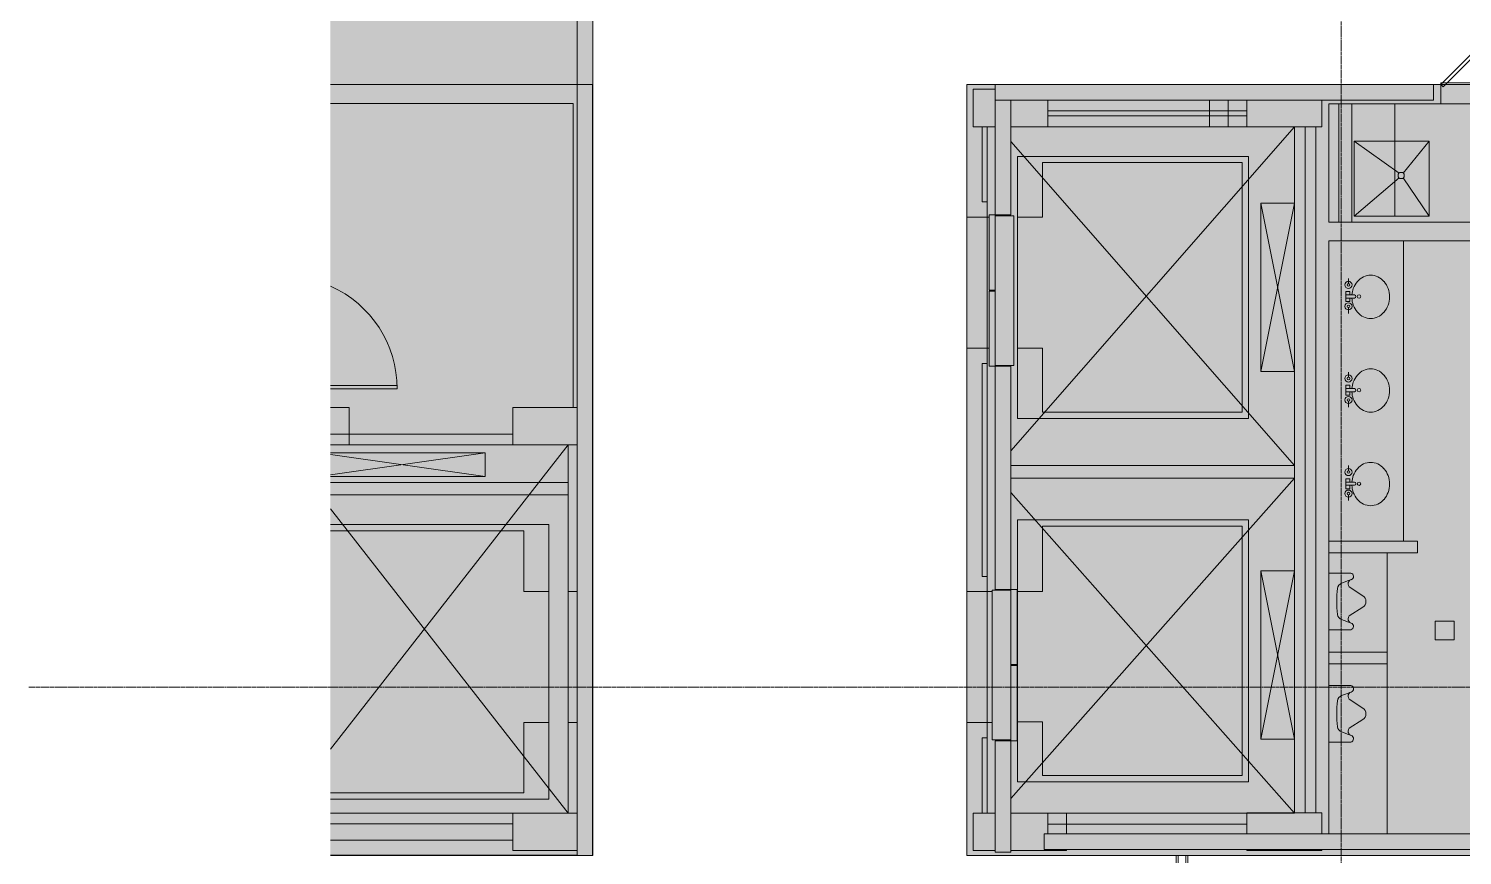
# Model space of a CAD drawing. Header units: inches. Extents: x 920 to 3559, y -583 to 5722.
# Drawn here: x 1847.5 to 2307, y 4786.2 to 5051.2 of the extents above; entities that cross this region are included whole.
import ezdxf

# ---------------------------------------------------------------- set-up
doc = ezdxf.new("R2010")
doc.units = ezdxf.units.IN
doc.header["$MEASUREMENT"] = 0
doc.linetypes.add('Grid Line 1_2_', pattern=[0.875, 0.5, -0.125, 0.125, -0.125])
doc.linetypes.add('IMPORT-HIDDEN2 _3_', pattern=[0])
for name, color, linetype, lineweight in [('1900 Duke Street_2nd Flr_LINKED_dwg', 8, 'Continuous', 9), ('A-DETL-GENF', 92, 'Continuous', 9), ('A-DETL-THIN', 151, 'Continuous', 9), ('A-DOOR', 31, 'Continuous', 13), ('A-WALL', 113, 'Continuous', 13), ('A-WALL-PATT', 111, 'Continuous', 13), ('AD-MILLWORK', 7, 'IMPORT-HIDDEN2 _3_', 9), ('AE-COLUMN', 7, 'Continuous', 9), ('AE-DOORS', 7, 'Continuous', 9), ('AE-ELEV', 7, 'Continuous', 9), ('AE-FIXTURE', 7, 'Continuous', 9), ('AE-MILLWORK', 7, 'Continuous', 9), ('AE-RCP-BULKHEAD', 7, 'Continuous', 9), ('AE-RCP-HEADERS', 7, 'Continuous', 9), ('AE-WALLS-PATT', 7, 'Continuous', 9), ('AE-WALLS-TENANT', 7, 'Continuous', 9), ('AN-FIXTURE', 7, 'Continuous', 9), ('AN-MILLWORK', 7, 'Continuous', 9), ('I-WALL', 2, 'Continuous', 13), ('S-GRID', 1, 'Continuous', 9)]:
    doc.layers.add(name, color=color, linetype=linetype, lineweight=lineweight)
pattern_1 = [(0, (-27928.1796, 0), (30.72, 7.68), [1.267, -21.773, 1.267, -21.773, -122.88]), (0, (-27928.1796, 0), (30.72, 7.68), [-46.08, 1.267, -44.813, 1.267, -21.773, -53.76]), (0, (-27928.1796, 0), (30.72, 7.68), [-115.2, 1.267, -14.093, 1.267, -37.133]), (120, (-27916.6596, 3.84), (-22.0110751, 22.7643004), [1.267, -21.773, 1.267, -21.773, -122.88]), (120, (-27916.6596, 3.84), (-22.0110751, 22.7643004), [-46.08, 1.267, -44.813, 1.267, -21.773, -53.76]), (120, (-27916.6596, 3.84), (-22.0110751, 22.7643004), [-115.2, 1.267, -14.093, 1.267, -37.133]), (240, (-27912.8196, 19.2), (-8.7089249, -30.4443004), [1.267, -21.773, 1.267, -21.773, -122.88]), (240, (-27912.8196, 19.2), (-8.7089249, -30.4443004), [-46.08, 1.267, -44.813, 1.267, -21.773, -53.76]), (240, (-27912.8196, 19.2), (-8.7089249, -30.4443004), [-115.2, 1.267, -14.093, 1.267, -37.133])]

# ---------------------------------------------------------------- blocks, each defined once
blk = doc.blocks.new('1900 Duke Street_2nd Flr_LINKED_dwg_X-CORE$0$DRMX-6424984-FIRST FLOOR CONSTRUCTION')
at = {"layer": 'AE-DOORS', "flags": 128}
blk.add_lwpolyline([(773.85, 557.95), (795.22, 557.95), (795.22, 556.95), (773.85, 556.95)], dxfattribs=at)
blk = doc.blocks.new('1900 Duke Street_2nd Flr_LINKED_dwg_X-CORE$0$U1-6424990-FIRST FLOOR CONSTRUCTION')
at = {"layer": 'AN-FIXTURE'}
for p, q in [((-4.67, 6.6), (-1.82, 10.91)), ((4.67, 6.6), (1.82, 10.91)), ((-6.96, 7.19), (-5.82, 4.12)), ((6.96, 7.19), (5.82, 4.12))]:
    blk.add_line(p, q, dxfattribs=at)
at = {"layer": 'AN-FIXTURE', "flags": 128}
blk.add_lwpolyline([(9.09, 7.1), (9.09, 0), (0, 0), (-9.09, 0), (-9.09, 7.1)], dxfattribs=at)
at = {"layer": 'AN-FIXTURE'}
for centre, radius, start, end in [((-0.16, 10.07), 1.86, 85.1463, 153.1776), ((0.16, 10.07), 1.86, 26.8224, 94.8537), ((-8.01, 6.84), 1.11, 18.3137, 166.2231), ((-5.6, 7.64), 1.44, 198.3137, 231.7665), ((-5.62, 7.61), 1.39, 231.7665, 313.5583), ((5.62, 7.61), 1.39, 226.4417, 308.2335), ((5.6, 7.64), 1.44, 308.2335, 341.6863), ((8.01, 6.84), 1.11, 13.7769, 161.6863), ((-3.94, 4.82), 2, 200.4608, 263.2642), ((0.27, 40.5), 37.93, 263.2642, 269.5895), ((-0.27, 40.5), 37.93, 270.4105, 276.7358), ((3.94, 4.82), 2, 276.7358, 339.5392)]:
    blk.add_arc(centre, radius, start, end, dxfattribs=at)
blk = doc.blocks.new('1900 Duke Street_2nd Flr_LINKED_dwg_P-SINK-RR-6424992-FIRST FLOOR CONSTRUCTION')
at = {"layer": 'AN-FIXTURE'}
for p, q in [((-4.13, 2.33), (-5.81, 2.33)), ((-0.5, 4.24), (-0.5, 1.5)), ((0.5, 4.24), (0.5, 1.5)), ((3.54, 2.33), (5.41, 2.33))]:
    blk.add_line(p, q, dxfattribs=at)
at = {"layer": 'AN-FIXTURE', "flags": 128}
blk.add_lwpolyline([(-0.5, 2.8), (-1.59, 2.8), (-1.59, 1.5), (1.59, 1.5), (1.59, 2.8), (0.5, 2.8)], dxfattribs=at)
at = {"layer": 'AN-FIXTURE'}
for centre, radius in [((0, 5.71), 0.55), ((-3.74, 2.33), 1.14), ((-3.74, 2.33), 0.394), ((3.15, 2.33), 1.14), ((3.15, 2.33), 0.394)]:
    blk.add_circle(centre, radius, dxfattribs=at)
for centre, radius, start, end in [((-0.24, 8.46), 6.97, 109.7946, 130.9878), ((0.1, 7.51), 7.98, 90, 109.7946), ((0.1, 7.51), 7.98, 70.2054, 90), ((0.44, 8.46), 6.97, 49.0122, 70.2054), ((-1.58, 9.45), 5.27, 154.5127, 180), ((-1.58, 9.45), 5.27, 180, 205.4873), ((-0.76, 9.06), 6.17, 130.9878, 154.5127), ((0.97, 9.06), 6.17, 25.4873, 49.0122), ((1.78, 9.45), 5.27, 360, 25.4873), ((1.78, 9.45), 5.27, 334.5127, 0), ((-0.76, 9.84), 6.17, 205.4873, 229.0122), ((-0.24, 10.44), 6.97, 229.0122, 250.2054), ((0, 4.24), 0.5, 360, 180), ((0.44, 10.44), 6.97, 289.7946, 310.9878), ((0.97, 9.84), 6.17, 310.9878, 334.5127), ((0.1, 11.39), 7.98, 250.2054, 265.6641), ((0.17, 11.15), 7.73, 272.4449, 289.9242)]:
    blk.add_arc(centre, radius, start, end, dxfattribs=at)
blk = doc.blocks.new('1900 Duke Street_2nd Flr_LINKED_dwg-5565117-FIRST FLOOR CONSTRUCTION')
at = {"layer": 'AE-COLUMN'}
h = blk.add_hatch(color=256, dxfattribs=at)
h.paths.add_polyline_path([(986.94, 640.95), (986.94, 652.95), (979.81, 652.95), (979.81, 640.95), (984.31, 640.95)], flags=0)
h.paths.add_polyline_path([(991.94, 640.95), (1003.81, 640.95), (1003.81, 649.45), (991.94, 649.45), (991.94, 642.44)], flags=0)
for points in [[(779.84, 538.95), (779.84, 550.95), (773.85, 550.93), (773.85, 538.95)], [(850.06, 538.95), (852.94, 538.95), (852.94, 550.95), (832.31, 550.95), (832.31, 538.95)], [(852.94, 408.95), (852.94, 420.95), (832.31, 420.94), (832.31, 408.95)]]:
    blk.add_hatch(color=256, dxfattribs=at).paths.add_polyline_path(points, flags=0)
h = blk.add_hatch(color=256, dxfattribs=at)
h.paths.add_polyline_path([(1009.81, 408.95), (1009.81, 409.27), (1003.81, 409.27), (1003.81, 408.95)], flags=0)
h.paths.add_polyline_path([(1003.81, 414.27), (1009.81, 414.27), (1009.81, 420.95), (1003.81, 420.95)], flags=0)
h = blk.add_hatch(color=256, dxfattribs=at)
h.paths.add_polyline_path([(1086.46, 408.97), (1091.56, 408.99), (1091.56, 409.27), (1067.56, 409.27), (1067.56, 408.97)], flags=0)
h.paths.add_polyline_path([(1091.56, 414.27), (1091.56, 420.97), (1067.56, 420.94), (1067.56, 414.27), (1091.48, 414.27)], flags=0)
at = {"layer": 'AE-WALLS-PATT'}
for points in [[(852.94, 550.95), (852.94, 654.45), (773.85, 654.44), (773.85, 648.33), (851.69, 648.33), (851.69, 550.95)], [(1101.19, 610.31), (1101.19, 648.31), (1097.06, 648.31), (1097.06, 610.31)], [(1003.81, 640.94), (1055.56, 640.95), (1055.56, 644.44), (1003.81, 644.44), (1003.81, 640.95)], [(1086.31, 420.99), (1086.31, 640.95), (1082.81, 640.95), (1082.81, 420.99)], [(983.01, 491.94), (984.31, 491.94), (984.31, 496.81), (982.69, 496.81), (982.69, 565.06), (984.31, 565.06), (984.31, 569.94), (977.81, 569.94), (977.81, 491.94), (982.69, 491.94)], [(779.85, 538.94), (832.31, 538.95), (832.31, 542.44), (779.84, 542.44), (779.84, 538.94)], [(852.94, 491.94), (852.94, 538.95), (850.06, 538.95), (850.06, 491.94)], [(1082.81, 528.3), (1082.81, 532.3), (991.94, 532.3), (991.94, 528.3)], [(1122.23, 504.31), (1122.23, 508.06), (1093.81, 508.06), (1093.81, 504.31), (1119.61, 504.31)], [(1112.56, 468.77), (1112.56, 472.52), (1093.81, 472.52), (1093.81, 468.77)], [(852.94, 420.95), (852.94, 449.94), (850.06, 449.94), (850.06, 420.95)], [(984.31, 420.95), (986.94, 420.95), (986.94, 444.14), (987.81, 444.14), (987.81, 444.39), (985.94, 444.39), (985.94, 449.94), (984.31, 449.94), (984.31, 444.14)], [(832.31, 417.44), (832.31, 420.94), (773.85, 420.94), (773.85, 417.44)], [(1067.56, 417.42), (1067.56, 420.94), (1009.81, 420.94), (1009.81, 417.42)], [(852.94, 407.39), (852.94, 408.95), (832.31, 408.95), (832.31, 412.27), (773.85, 412.28), (773.85, 407.41), (832.31, 407.4)]]:
    blk.add_hatch(color=256, dxfattribs=at).paths.add_polyline_path(points, flags=0)
h = blk.add_hatch(color=256, dxfattribs=at)
h.paths.add_polyline_path([(1358.81, 407.39), (1466.31, 407.39), (1466.31, 409.27), (1091.56, 409.27), (1091.56, 408.97), (1067.56, 408.99), (1067.56, 409.27), (1009.81, 409.27), (1009.81, 408.95), (991.94, 408.95), (991.94, 408.39), (986.94, 408.39), (986.94, 408.95), (979.81, 408.97), (979.81, 420.95), (982.69, 420.95), (982.69, 445.06), (984.31, 445.06), (984.31, 449.94), (977.81, 449.94), (977.81, 407.39), (1321.69, 407.39)], flags=0)
h.paths.add_polyline_path([(1093.6, 414.27), (1093.81, 414.27), (1093.81, 604.31), (1194.06, 604.31), (1194.06, 637.56), (1213.06, 637.56), (1213.06, 642.44), (1194.06, 642.44), (1194.06, 654.44), (1165.76, 654.44), (1165.76, 648.31), (1189.19, 648.31), (1189.19, 610.31), (1093.81, 610.31), (1093.81, 648.31), (1129.76, 648.31), (1129.76, 654.44), (1127.44, 654.44), (1127.44, 649.45), (1091.56, 649.45), (1091.56, 640.95), (1089.69, 640.95), (1089.69, 420.99), (1091.56, 420.97), (1091.56, 414.27)], flags=0)
h.paths.add_polyline_path([(979.81, 611.94), (984.31, 611.94), (984.31, 616.81), (982.69, 616.81), (982.69, 640.95), (979.81, 640.95), (979.81, 652.95), (986.94, 652.95), (986.94, 654.44), (977.81, 654.44), (977.81, 611.94)], flags=0)
h.paths.add_polyline_path([(1055.56, 646.06), (1055.56, 649.45), (1003.81, 649.45), (1003.81, 646.06)], flags=0)
h = blk.add_hatch(color=256, dxfattribs=at)
h.paths.add_polyline_path([(986.94, 612.64), (986.94, 612.39), (987.81, 612.39), (987.81, 612.64)], flags=0)
h.paths.add_polyline_path([(984.94, 611.94), (984.94, 612.64), (986.94, 612.64), (986.94, 640.95), (984.31, 640.94), (984.31, 611.94)], flags=0)
h = blk.add_hatch(color=256, dxfattribs=at)
h.paths.add_polyline_path([(986.94, 564.14), (987.81, 564.14), (987.81, 564.39), (986.94, 564.39)], flags=0)
h.paths.add_polyline_path([(984.31, 491.94), (985.94, 491.94), (985.94, 492.39), (987.81, 492.39), (987.81, 492.64), (986.94, 492.64), (986.94, 564.14), (984.94, 564.14), (984.94, 569.94), (984.31, 569.94), (984.31, 492.64)], flags=0)
at = {"layer": 'AD-MILLWORK', "linetype": 'Continuous'}
blk.add_line((1117.81, 508.07), (1117.81, 604.31), dxfattribs=at)
at = {"layer": 'AE-COLUMN'}
for p, q in [((986.94, 652.95), (979.81, 652.95)), ((852.94, 550.95), (832.31, 550.95)), ((986.94, 420.95), (979.81, 420.95)), ((991.94, 420.95), (1003.81, 420.95)), ((1003.81, 420.95), (1003.81, 414.27)), ((1067.56, 420.99), (1067.56, 414.27)), ((1067.56, 408.97), (1067.56, 409.27)), ((852.94, 408.95), (832.31, 408.95))]:
    blk.add_line(p, q, dxfattribs=at)
at = {"layer": 'AE-COLUMN', "flags": 128}
for points in [[(979.81, 652.95), (979.81, 640.95), (986.94, 640.95)], [(986.94, 652.95), (979.81, 652.95), (979.81, 640.95), (986.94, 640.95)], [(986.94, 640.95), (979.81, 640.95), (979.81, 652.95), (986.94, 652.95)], [(991.94, 640.95), (1003.81, 640.95), (1003.81, 649.45)], [(991.94, 640.95), (1003.81, 640.95), (1003.81, 649.45)], [(1003.81, 649.45), (1003.81, 640.95), (991.94, 640.95)], [(1055.56, 649.45), (1055.56, 640.95), (1091.56, 640.95), (1091.56, 649.45)], [(1055.56, 649.45), (1055.56, 640.95), (1091.56, 640.95), (1091.56, 649.45)], [(1055.56, 649.45), (1055.56, 640.95), (1091.56, 640.95), (1091.56, 649.45)], [(1061.56, 649.45), (1061.56, 640.95), (1091.56, 640.95), (1091.56, 649.45)], [(1067.56, 649.45), (1067.56, 640.95), (1091.56, 640.95), (1091.56, 649.45)], [(773.85, 538.95), (779.84, 538.95), (779.84, 550.95), (773.85, 550.95)], [(773.85, 538.95), (779.84, 538.95), (779.84, 550.95), (773.85, 550.95)], [(832.31, 550.95), (832.31, 538.95), (852.94, 538.95)], [(852.94, 550.95), (832.31, 550.95), (832.31, 538.95), (852.94, 538.95)], [(852.94, 550.95), (832.31, 550.95), (832.31, 538.95), (852.94, 538.95)], [(832.31, 408.95), (832.31, 420.95), (852.94, 420.95)], [(852.94, 408.95), (832.31, 408.95), (832.31, 420.95), (852.94, 420.95)], [(852.94, 408.95), (832.31, 408.95), (832.31, 420.95), (852.94, 420.95)], [(852.94, 408.95), (832.31, 408.95), (832.31, 420.95), (852.94, 420.95)], [(852.94, 408.95), (832.31, 408.95), (832.31, 420.95), (852.94, 420.95)], [(986.94, 408.95), (979.81, 408.95), (979.81, 420.95), (986.94, 420.95)], [(986.94, 408.95), (979.81, 408.95), (979.81, 420.95), (986.94, 420.95)], [(979.81, 420.95), (979.81, 408.95), (986.94, 408.95)], [(986.94, 420.95), (979.81, 420.95), (979.81, 408.95), (986.94, 408.95)], [(986.94, 420.95), (979.81, 420.95), (979.81, 408.95), (986.94, 408.95)], [(991.94, 420.95), (1003.81, 420.95), (1003.81, 414.27)], [(1009.81, 414.27), (1009.81, 420.95), (991.94, 420.95)], [(1009.81, 414.27), (1009.81, 420.95), (991.94, 420.95)], [(1009.81, 414.27), (1009.81, 420.95), (991.94, 420.95)], [(1091.56, 414.27), (1091.56, 420.99), (1067.56, 420.99), (1067.56, 414.27)], [(1091.56, 414.27), (1091.56, 420.99), (1067.56, 420.99), (1067.56, 414.27)], [(1091.56, 414.27), (1091.56, 420.99), (1067.56, 420.99)], [(1067.56, 414.27), (1067.56, 420.97), (1091.56, 420.97), (1091.56, 414.27)], [(1067.56, 414.27), (1067.56, 420.97), (1091.56, 420.97), (1091.56, 414.27)], [(1003.81, 409.27), (1003.81, 408.95), (991.94, 408.95)], [(1003.81, 409.27), (1003.81, 408.95), (991.94, 408.95)], [(991.94, 408.95), (1009.81, 408.95), (1009.81, 409.27)], [(991.94, 408.95), (1009.81, 408.95), (1009.81, 409.27)], [(991.94, 408.95), (1009.81, 408.95), (1009.81, 409.27)], [(1091.56, 409.27), (1091.56, 408.97), (1067.56, 408.97), (1067.56, 409.27)], [(1091.56, 409.27), (1091.56, 408.97), (1067.56, 408.97)], [(1067.56, 409.27), (1067.56, 408.99), (1091.56, 408.99), (1091.56, 409.27)], [(1067.56, 409.27), (1067.56, 408.99), (1091.56, 408.99), (1091.56, 409.27)], [(1067.56, 409.27), (1067.56, 408.99), (1091.56, 408.99), (1091.56, 409.27)]]:
    blk.add_lwpolyline(points, dxfattribs=at)
at = {"layer": 'AE-DOORS', "flags": 128}
blk.add_lwpolyline([(1129.76, 654.44), (1130.47, 653.73), (1155.93, 679.19), (1155.22, 679.89)], close=True, dxfattribs=at)
at = {"layer": 'AE-DOORS'}
blk.add_arc((759.22, 556.95), 36, 360, 65.9755, dxfattribs=at)
at = {"layer": 'AE-ELEV'}
for p, q in [((991.94, 537.02), (1082.81, 640.94)), ((991.94, 636.22), (1082.81, 532.3)), ((984.31, 611.94), (984.31, 569.94)), ((994.06, 566.7), (994.06, 608.44)), ((994.06, 569.94), (1002.06, 569.94)), ((850.06, 538.94), (773.85, 441.42)), ((823.44, 536.44), (773.85, 529.4)), ((823.44, 528.78), (773.85, 528.78)), ((773.85, 526.94), (850.06, 526.94)), ((991.94, 425.6), (1082.81, 528.3)), ((773.85, 522.94), (850.06, 522.94)), ((991.94, 523.64), (1082.81, 420.94)), ((850.06, 420.94), (773.85, 518.45)), ((843.84, 513.44), (773.85, 513.44)), ((850.06, 491.94), (850.06, 449.94)), ((984.31, 491.94), (984.31, 449.94))]:
    blk.add_line(p, q, dxfattribs=at)
at = {"layer": 'AE-ELEV', "flags": 128}
blk.add_lwpolyline([(994.06, 631.44), (994.06, 547.44), (1068.06, 547.44), (1068.06, 631.44)], close=True, dxfattribs=at)
for points in [[(994.06, 611.94), (1002.06, 611.94), (1002.06, 629.44), (1066.06, 629.44), (1066.06, 549.44), (1002.06, 549.44), (1002.06, 569.94)], [(1072.06, 616.44), (1072.06, 562.44), (1082.81, 616.44), (1072.06, 616.44), (1082.81, 562.44), (1072.06, 562.44)], [(773.85, 536.44), (823.44, 536.44), (823.44, 528.78), (773.85, 535.82)], [(994.06, 450.2), (994.06, 430.94), (1068.06, 430.94), (1068.06, 514.94), (994.06, 514.94), (994.06, 491.94), (1002.06, 491.94), (1002.06, 512.94), (1066.06, 512.94)], [(773.85, 425.44), (843.81, 425.44), (843.81, 513.44)], [(843.83, 491.94), (835.83, 491.94), (835.83, 511.44), (773.85, 511.44)], [(1066.06, 512.94), (1066.06, 432.94), (1002.06, 432.94), (1002.06, 450.2), (994.06, 450.2), (994.06, 491.94)], [(1072.06, 444.59), (1072.06, 498.59), (1082.81, 444.59), (1072.06, 444.59), (1082.81, 498.59), (1072.06, 498.59)], [(773.85, 427.44), (835.83, 427.44), (835.83, 449.94), (843.82, 449.94)]]:
    blk.add_lwpolyline(points, dxfattribs=at)
at = {"layer": 'AE-FIXTURE'}
for p, q in [((1126.03, 636.31), (1117.67, 626.09)), ((1126.03, 612.31), (1102.03, 612.31))]:
    blk.add_line(p, q, dxfattribs=at)
at = {"layer": 'AE-FIXTURE', "flags": 128}
for points in [[(1116.4, 626.09), (1102.03, 636.31), (1126.03, 636.31), (1126.03, 612.31), (1117.67, 624.54)], [(1116.4, 624.54), (1102.03, 612.31), (1102.03, 636.31)], [(1117.81, 604.31), (1093.81, 604.31), (1093.81, 508.06), (1117.81, 508.06)]]:
    blk.add_lwpolyline(points, dxfattribs=at)
at = {"layer": 'AE-FIXTURE'}
blk.add_circle((1117.03, 625.31), 1, dxfattribs=at)
at = {"layer": 'AE-MILLWORK'}
blk.add_line((1115.03, 648.31), (1115.03, 612.31), dxfattribs=at)
at = {"layer": 'AE-RCP-BULKHEAD'}
blk.add_line((1112.56, 504.31), (1112.56, 414.27), dxfattribs=at)
at = {"layer": 'AE-RCP-BULKHEAD', "flags": 128}
blk.add_lwpolyline([(1093.81, 604.31), (1117.81, 604.31), (1117.81, 508.07), (1093.81, 508.07)], close=True, dxfattribs=at)
at = {"layer": 'AE-RCP-HEADERS', "flags": 128}
blk.add_lwpolyline([(1129.76, 655), (1165.76, 655), (1165.76, 648.31), (1129.76, 648.31)], close=True, dxfattribs=at)
at = {"layer": 'AE-WALLS-PATT'}
for p, q in [((1097.06, 648.31), (1097.06, 610.31)), ((1101.19, 648.31), (1101.19, 610.31))]:
    blk.add_line(p, q, dxfattribs=at)
at = {"layer": 'AE-WALLS-TENANT'}
for p, q in [((852.94, 654.45), (773.85, 654.45)), ((1003.81, 646.06), (1067.56, 646.06)), ((1067.56, 644.44), (1003.81, 644.44)), ((984.31, 640.94), (984.31, 611.94)), ((1086.31, 420.95), (1086.31, 640.94)), ((1089.69, 420.95), (1089.69, 640.94)), ((987.81, 612.39), (987.81, 612.64)), ((977.81, 569.94), (984.94, 569.94)), ((984.31, 569.94), (984.31, 491.94)), ((987.81, 564.39), (987.81, 564.14)), ((773.85, 542.44), (832.31, 542.44)), ((1082.81, 532.3), (991.94, 532.3)), ((1082.81, 528.3), (991.94, 528.3)), ((987.81, 492.64), (987.81, 492.39)), ((984.31, 420.94), (984.31, 449.94)), ((987.81, 444.14), (987.81, 444.39)), ((773.85, 417.44), (832.31, 417.44)), ((1067.56, 417.42), (1003.81, 417.42)), ((773.85, 412.28), (832.31, 412.28)), ((773.85, 407.42), (852.94, 407.42)), ((1048.69, 407.39), (1175.99, 407.39))]:
    blk.add_line(p, q, dxfattribs=at)
at = {"layer": 'AE-WALLS-TENANT', "flags": 128}
for points in [[(986.94, 654.44), (977.81, 654.44), (977.81, 611.94), (984.94, 611.94)], [(1093.81, 414.27), (1093.81, 604.31), (1194.06, 604.31), (1194.06, 637.56), (1213.06, 637.56), (1213.06, 642.44), (1194.06, 642.44), (1194.06, 654.44), (1165.76, 654.44), (1165.76, 648.31), (1189.19, 648.31), (1189.19, 610.31), (1093.81, 610.31), (1093.81, 648.31), (1129.76, 648.31), (1129.76, 654.44), (1127.44, 654.44)], [(851.69, 550.94), (851.69, 648.33), (773.85, 648.33)], [(984.31, 616.81), (982.69, 616.81), (982.69, 640.94)], [(991.94, 640.94), (1082.81, 640.94), (1082.81, 420.94), (991.94, 420.94)], [(985.94, 491.94), (977.81, 491.94), (977.81, 569.94)], [(984.31, 496.81), (982.69, 496.81), (982.69, 565.06), (984.31, 565.06)], [(773.85, 538.94), (850.06, 538.94), (850.06, 491.94), (852.94, 491.94)], [(1093.81, 504.31), (1122.23, 504.31), (1122.23, 508.06), (1093.81, 508.06)], [(1093.81, 472.52), (1112.56, 472.52), (1112.56, 468.77), (1093.81, 468.77)], [(852.94, 449.94), (850.06, 449.94), (850.06, 420.94), (773.85, 420.94)], [(985.94, 449.94), (977.81, 449.94), (977.81, 407.39), (1044.94, 407.39)], [(984.31, 445.06), (982.69, 445.06), (982.69, 420.94)]]:
    blk.add_lwpolyline(points, dxfattribs=at)
at = {"layer": 'AN-FIXTURE', "flags": 128}
blk.add_lwpolyline([(1127.98, 482.48), (1133.98, 482.48), (1133.98, 476.48), (1127.98, 476.48)], close=True, dxfattribs=at)
at = {"layer": 'AN-MILLWORK'}
blk.add_line((1117.81, 604.31), (1117.81, 508.06), dxfattribs=at)
at = {"rotation": 270}
for name, p in [('1900 Duke Street_2nd Flr_LINKED_dwg_P-SINK-RR-6424992-FIRST FLOOR CONSTRUCTION', (1097.82, 586.5)), ('1900 Duke Street_2nd Flr_LINKED_dwg_P-SINK-RR-6424992-FIRST FLOOR CONSTRUCTION', (1097.82, 556.5)), ('1900 Duke Street_2nd Flr_LINKED_dwg_P-SINK-RR-6424992-FIRST FLOOR CONSTRUCTION', (1097.82, 526.5)), ('1900 Duke Street_2nd Flr_LINKED_dwg_X-CORE$0$U1-6424990-FIRST FLOOR CONSTRUCTION', (1093.81, 488.79)), ('1900 Duke Street_2nd Flr_LINKED_dwg_X-CORE$0$U1-6424990-FIRST FLOOR CONSTRUCTION', (1093.81, 452.77))]:
    blk.add_blockref(name, p, dxfattribs=at)
blk.add_blockref('1900 Duke Street_2nd Flr_LINKED_dwg_X-CORE$0$DRMX-6424984-FIRST FLOOR CONSTRUCTION', (0, 0))
blk = doc.blocks.new('Elevator Door-Center - 48_ x 84_-6139714-FIRST FLOOR CONSTRUCTION')
at = {"layer": 'A-DOOR'}
for p, q in [((-4.03, 4.5), (-28.15, 4.5)), ((-28.15, 4.5), (-28.15, 2.5)), ((-28.15, 2.5), (-4.03, 2.5)), ((-27.9, 2.5), (-27.9, -3.5)), ((-4.03, 2.5), (-4.03, 4.5)), ((-3.78, 2.5), (-4.03, 2.5)), ((20.35, 4.5), (-3.78, 4.5)), ((-3.78, 4.5), (-3.78, 2.5)), ((-3.78, 2.5), (20.35, 2.5)), ((20.1, -3.5), (20.1, 2.5)), ((20.35, 2.5), (20.35, 4.5)), ((-27.9, -3.5), (20.1, -3.5))]:
    blk.add_line(p, q, dxfattribs=at)

msp = doc.modelspace()

# ---------------------------------------------------------------- hatches: boundary and pattern name
at = {"layer": 'A-DETL-GENF'}
h = msp.add_hatch(color=9, dxfattribs=at)
h.paths.add_polyline_path([(1955.74, 4391.56), (2009.74, 4391.56), (2009.74, 4391.81), (2039.74, 4391.81), (2039.74, 4391.56), (2135.74, 4391.56), (2135.74, 4391.81), (2149.31, 4391.81), (2149.31, 4721.2), (1944.22, 4721.2), (1944.22, 4391.81), (1955.74, 4391.81)], flags=0)
h.paths.add_polyline_path([(1944.22, 5033.27), (2023.31, 5033.27), (2023.31, 5098.14), (2086.18, 5098.14), (2086.18, 5419.84), (2037.99, 5419.84), (2037.99, 5411.51), (2010.37, 5411.51), (2010.37, 5419.84), (1953.99, 5419.84), (1953.99, 5405.51), (1944.22, 5405.51), (1944.22, 5037.14)], flags=0)
h = msp.add_hatch(color=254, dxfattribs=at)
h.paths.add_polyline_path([(2157.31, 4991.45), (2158.18, 4991.45), (2158.18, 4991.2), (2157.31, 4991.2)], flags=0)
h.paths.add_polyline_path([(2162.31, 4787.2), (2162.31, 4787.77), (2174.18, 4787.78), (2174.18, 4788.08), (2172.93, 4788.08), (2172.93, 4793.08), (2174.18, 4793.08), (2174.18, 4799.77), (2253.18, 4799.8), (2253.18, 4907.12), (2162.31, 4907.12), (2162.31, 4911.12), (2253.18, 4911.12), (2253.18, 5019.77), (2256.68, 5019.77), (2256.68, 4799.8), (2260.06, 4799.8), (2260.06, 5019.77), (2261.93, 5019.77), (2261.93, 5028.27), (2225.93, 5028.27), (2225.93, 5024.87), (2174.18, 5024.87), (2174.18, 5023.25), (2225.93, 5023.25), (2225.93, 5019.75), (2162.31, 5019.77), (2162.31, 5028.27), (2157.31, 5028.27), (2157.31, 4991.45), (2155.31, 4991.45), (2155.31, 4990.75), (2148.18, 4990.75), (2148.18, 4948.75), (2155.31, 4948.75), (2155.31, 4942.95), (2157.31, 4942.95), (2157.31, 4871.45), (2158.18, 4871.45), (2158.18, 4871.2), (2156.31, 4871.2), (2156.31, 4870.75), (2148.18, 4870.75), (2148.18, 4828.75), (2156.31, 4828.75), (2156.31, 4823.2), (2158.18, 4823.2), (2158.18, 4822.95), (2157.31, 4822.95), (2157.31, 4799.77), (2154.68, 4799.77), (2154.68, 4823.87), (2153.06, 4823.87), (2153.06, 4799.77), (2150.18, 4799.77), (2150.18, 4787.77), (2157.31, 4787.76), (2157.31, 4787.2)], flags=0)
h.paths.add_polyline_path([(2002.68, 4791.08), (2002.68, 4796.25), (1944.22, 4796.25), (1944.22, 4791.09)], flags=0)
h.paths.add_polyline_path([(2409.93, 4793.08), (2409.93, 4855.87), (2349.43, 4855.87), (2349.43, 4837.87), (2345.68, 4837.87), (2345.68, 4866.75), (2349.43, 4866.75), (2349.43, 4860.75), (2409.93, 4860.75), (2409.93, 4896.75), (2349.43, 4896.75), (2349.43, 4890.75), (2345.68, 4890.75), (2345.68, 4901.62), (2423.43, 4901.62), (2423.43, 5016.37), (2419.43, 5016.37), (2419.43, 5021.25), (2383.43, 5021.25), (2383.43, 5016.37), (2364.43, 5016.37), (2364.43, 4983.12), (2264.18, 4983.12), (2264.18, 4886.87), (2292.6, 4886.87), (2292.6, 4883.12), (2264.18, 4883.12), (2264.18, 4851.33), (2282.93, 4851.33), (2282.93, 4847.58), (2264.18, 4847.58), (2264.18, 4793.08), (2345.68, 4793.08), (2345.68, 4801.87), (2349.43, 4801.87), (2349.43, 4793.08), (2402.44, 4793.08)], flags=0)
h.paths.add_polyline_path([(2511.56, 4793.08), (2551.56, 4793.08), (2551.56, 4801.87), (2555.31, 4801.87), (2555.31, 4793.08), (2615.81, 4793.08), (2615.81, 4855.87), (2555.31, 4855.87), (2555.31, 4837.87), (2551.56, 4837.87), (2551.56, 4866.75), (2555.31, 4866.75), (2555.31, 4860.75), (2615.81, 4860.75), (2615.81, 4896.75), (2555.31, 4896.75), (2555.31, 4890.75), (2551.56, 4890.75), (2551.56, 4901.62), (2615.81, 4901.62), (2615.81, 5005.87), (2487.18, 5005.87), (2487.18, 5016.37), (2468.31, 5016.37), (2468.31, 5021.25), (2432.31, 5021.25), (2432.31, 5016.37), (2428.31, 5016.37), (2428.31, 4923.4), (2492.06, 4923.4), (2492.06, 4863.56), (2488.31, 4863.56), (2488.31, 4871.4), (2428.31, 4871.4), (2428.31, 4833.59), (2488.31, 4833.59), (2488.31, 4839.56), (2492.06, 4839.56), (2492.06, 4824.12), (2488.31, 4824.12), (2488.31, 4830.09), (2428.31, 4830.09), (2428.31, 4793.08), (2488.31, 4793.08), (2488.31, 4800.12), (2492.06, 4800.12), (2492.06, 4793.08)], flags=0)
h.paths.add_polyline_path([(2423.43, 4793.08), (2423.43, 4896.75), (2414.81, 4896.75), (2414.81, 4793.08)], flags=0)
h.paths.add_polyline_path([(2180.18, 4793.08), (2237.93, 4793.08), (2237.93, 4796.23), (2180.18, 4796.23)], flags=0)
h.paths.add_polyline_path([(2673.64, 4793.08), (2734.75, 4793.08), (2734.75, 4811.78), (2742.81, 4811.78), (2742.81, 5007.78), (2734.75, 5007.78), (2734.75, 5027.12), (2728.68, 5027.12), (2728.68, 5033.25), (2692.68, 5033.25), (2692.68, 5027.12), (2650.93, 5027.12), (2650.93, 5001.78), (2642.81, 5001.78), (2642.81, 4811.78), (2650.93, 4811.78), (2650.93, 4793.08)], flags=0)
h.paths.add_polyline_path([(2620.06, 4793.08), (2636.68, 4793.08), (2636.68, 5028.37), (2592.93, 5028.37), (2592.93, 5012), (2620.06, 5012), (2620.06, 4811.78)], flags=0)
h.paths.add_polyline_path([(2002.68, 4799.75), (2002.68, 4799.77), (2020.43, 4799.77), (2020.43, 4828.75), (2023.31, 4828.75), (2023.31, 4870.75), (2020.43, 4870.75), (2020.43, 4917.77), (1944.22, 4917.75), (1944.22, 4799.75)], flags=0)
h.paths.add_polyline_path([(2154.68, 4875.62), (2154.68, 4943.87), (2153.06, 4943.87), (2153.06, 4875.62)], flags=0)
h.paths.add_polyline_path([(2428.31, 4881.15), (2488.31, 4881.15), (2488.31, 4917.9), (2428.31, 4917.9)], flags=0)
h.paths.add_polyline_path([(2002.68, 4921.25), (2002.68, 4929.77), (2022.06, 4929.77), (2022.06, 5027.14), (1944.22, 5027.14), (1944.22, 4929.77), (1950.21, 4929.77), (1950.21, 4921.25)], flags=0)
h.paths.add_polyline_path([(2157.31, 4942.95), (2157.31, 4943.2), (2158.18, 4943.2), (2158.18, 4942.95)], flags=0)
h.paths.add_polyline_path([(2432.31, 4980.37), (2432.31, 4987.37), (2434.06, 4987.37), (2434.06, 4980.42), (2433.18, 4980.38)], flags=0)
h.paths.add_polyline_path([(2419.43, 4980.37), (2417.68, 4980.42), (2417.68, 4987.37), (2419.43, 4987.37), (2419.43, 4980.38)], flags=0)
h.paths.add_polyline_path([(2300.13, 4989.12), (2359.56, 4989.12), (2359.56, 5027.12), (2336.13, 5027.12), (2336.13, 5033.25), (2300.13, 5033.25), (2300.13, 5027.12), (2271.56, 5027.12), (2271.56, 4989.12), (2283.18, 4989.12)], flags=0)
h.paths.add_polyline_path([(2267.43, 4989.12), (2267.43, 5027.12), (2264.18, 5027.12), (2264.18, 4989.12), (2264.32, 4989.12)], flags=0)
h.paths.add_polyline_path([(2153.06, 4995.62), (2154.68, 4995.62), (2154.68, 5019.77), (2153.06, 5019.77)], flags=0)
h.paths.add_polyline_path([(2502.17, 5012), (2523.18, 5012), (2523.18, 5028.37), (2496.93, 5028.37), (2496.93, 5012)], flags=0)
h.paths.add_polyline_path([(2748.93, 5027.62), (2748.91, 5031.37), (2748.81, 5031.37), (2748.81, 5027.62), (2748.87, 5027.62)], flags=0)
at = {"layer": 'A-WALL-PATT', "lineweight": 9}
for points in [[(2028.31, 4786.2), (2028.31, 5098.13), (2023.31, 5098.13), (2023.31, 4786.2), (2028.18, 4786.2)], [(2225.93, 5028.27), (2297.81, 5028.27), (2297.81, 5033.27), (2157.31, 5033.25), (2157.31, 5028.27), (2199.65, 5028.27)], [(2746.75, 4788.08), (2748.93, 4788.08), (2748.93, 4793.08), (2172.93, 4793.08), (2172.93, 4788.08), (2746.35, 4788.08)]]:
    msp.add_hatch(color=7, dxfattribs=at).paths.add_polyline_path(points, flags=0)
h = msp.add_hatch(dxfattribs=at)
h.set_pattern_fill('FP_2', color=256, style=0, pattern_type=2)
h.set_pattern_definition(pattern_1)
h.paths.add_polyline_path([(2215.31, 4691.31), (2215.93, 4691.31), (2215.93, 4722.45), (2215.31, 4722.45), (2215.31, 4691.94)], flags=0)
h.paths.add_polyline_path([(2215.31, 4724.95), (2215.93, 4724.95), (2215.93, 4786.2), (2215.31, 4786.2), (2215.31, 4725.58)], flags=0)
h = msp.add_hatch(dxfattribs=at)
h.set_pattern_fill('FP_2', color=256, style=0, pattern_type=2)
h.set_pattern_definition(pattern_1)
h.paths.add_polyline_path([(2218.43, 4694.44), (2219.06, 4694.44), (2219.06, 4786.2), (2218.43, 4786.2), (2218.43, 4694.83)], flags=0)

# ---------------------------------------------------------------- linework, layer by layer
at = {"layer": 'A-DETL-THIN'}
for p, q in [((2023.31, 5033.27), (2023.31, 5098.14)), ((2028.18, 5033.27), (1944.22, 5033.27)), ((1944.22, 5033.27), (2023.31, 5033.27)), ((2028.18, 4786.2), (2028.18, 5033.27)), ((2364.43, 5033.25), (2148.18, 5033.25)), ((2148.18, 5033.25), (2148.18, 4786.2)), ((1944.22, 4786.2), (2028.18, 4786.2)), ((2148.18, 4786.2), (2748.93, 4786.2))]:
    msp.add_line(p, q, dxfattribs=at)
at = {"layer": 'A-WALL'}
for p, q in [((2162.31, 5028.27), (2157.31, 5028.27)), ((2215.93, 4786.2), (2215.93, 4724.95)), ((2218.43, 4786.2), (2218.43, 4694.44))]:
    msp.add_line(p, q, dxfattribs=at)
at = {"layer": 'I-WALL', "color": 8, "lineweight": 20}
for p, q in [((2023.31, 5098.13), (2023.31, 4786.2)), ((2028.31, 4786.2), (2028.31, 5093.13)), ((2297.81, 5033.27), (2157.31, 5033.27)), ((2157.31, 5033.27), (2157.31, 5028.27)), ((2297.81, 5028.27), (2297.81, 5033.27)), ((2162.31, 5028.27), (2297.81, 5028.27)), ((2743.81, 4793.08), (2172.93, 4793.08)), ((2172.93, 4793.08), (2172.93, 4788.08)), ((2023.31, 4786.2), (2028.31, 4786.2)), ((2172.93, 4788.08), (2748.93, 4788.08))]:
    msp.add_line(p, q, dxfattribs=at)
at = {"layer": 'I-WALL'}
for p, q in [((2157.31, 5028.27), (2157.31, 4991.45)), ((2162.31, 4991.45), (2162.31, 5028.27)), ((2157.31, 4991.45), (2162.31, 4991.45)), ((2162.31, 4942.95), (2157.31, 4942.95)), ((2157.31, 4942.95), (2157.31, 4871.45)), ((2162.31, 4871.45), (2162.31, 4942.95)), ((2157.31, 4871.45), (2162.31, 4871.45)), ((2162.31, 4822.95), (2157.31, 4822.95)), ((2157.31, 4822.95), (2157.31, 4787.2)), ((2162.31, 4787.2), (2162.31, 4822.95)), ((2157.31, 4787.2), (2162.31, 4787.2)), ((2219.06, 4786.2), (2215.31, 4786.2)), ((2215.31, 4786.2), (2215.31, 4725.58)), ((2219.06, 4695.06), (2219.06, 4786.2))]:
    msp.add_line(p, q, dxfattribs=at)
at = {"layer": 'S-GRID', "linetype": 'Grid Line 1_2_'}
for p, q in [((2268.18, 4277.77), (2268.18, 5698.13)), ((3518.09, 4840.08), (1847.48, 4840.08))]:
    msp.add_line(p, q, dxfattribs=at)

# ---------------------------------------------------------------- block references
at = {"layer": '1900 Duke Street_2nd Flr_LINKED_dwg', "color": 7}
msp.add_blockref('1900 Duke Street_2nd Flr_LINKED_dwg-5565117-FIRST FLOOR CONSTRUCTION', (1170.37, 4378.81), dxfattribs=at)
at = {"layer": 'A-DOOR'}
for p, rotation in [((2159.81, 4971.11), 90), ((2159.81, 4843.3), 270)]:
    msp.add_blockref('Elevator Door-Center - 48_ x 84_-6139714-FIRST FLOOR CONSTRUCTION', p, dxfattribs=dict(at, rotation=rotation))

doc.saveas('drawing.dxf')
